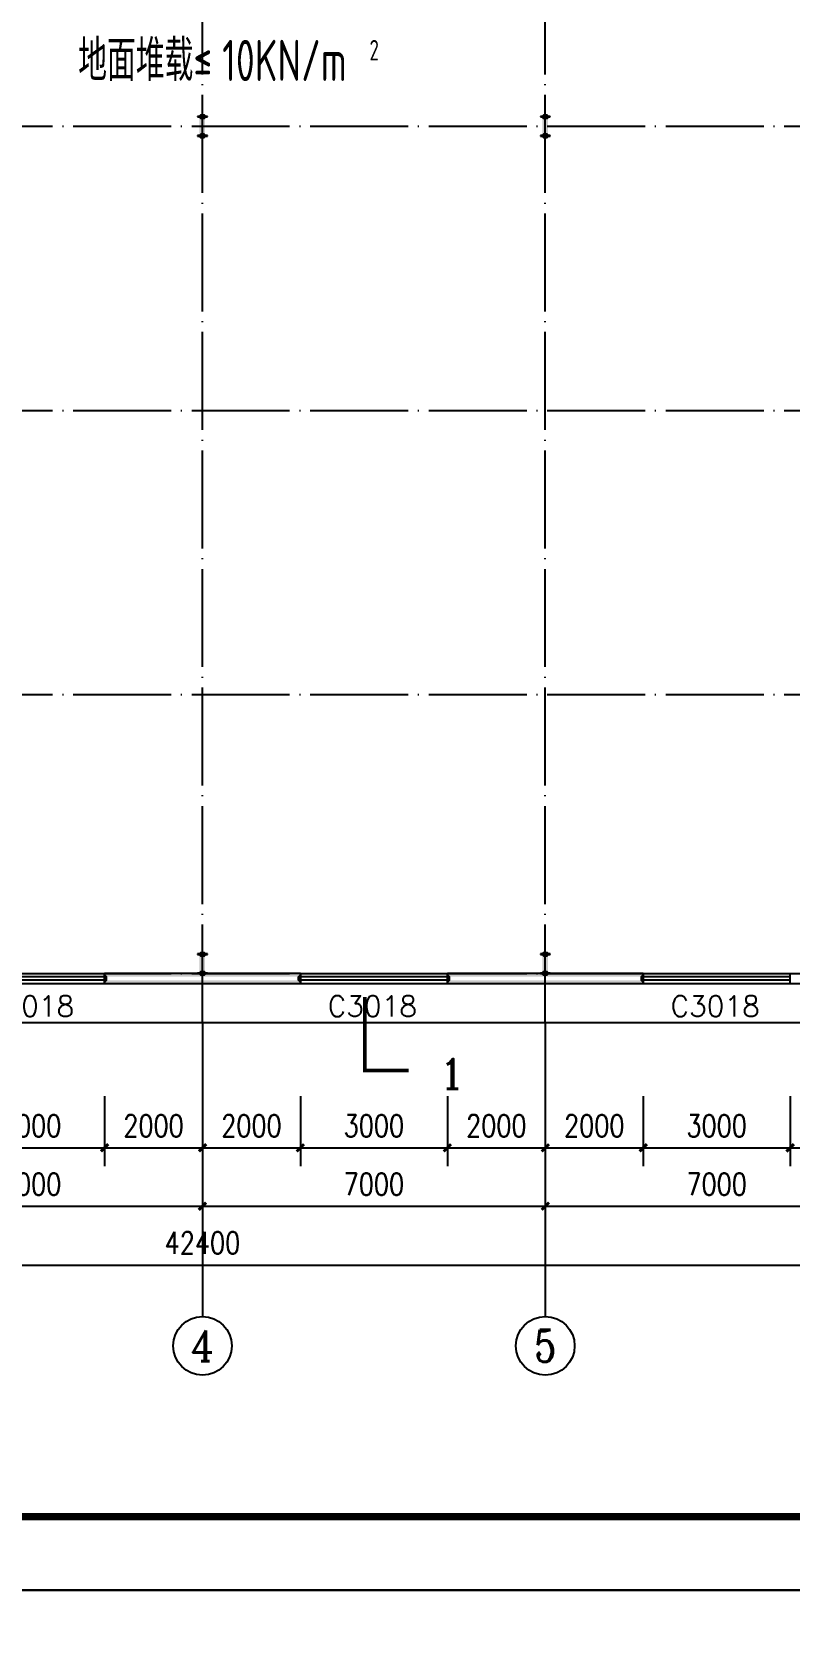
# Model space of a CAD drawing. Extents: x -21908402 to 2004492, y 83987 to 5079726.
# Drawn here: x 1851007 to 1866491, y 335275 to 367807 of the extents above; entities that cross this region are included whole.
import ezdxf
from ezdxf.enums import TextEntityAlignment as Align

# ---------------------------------------------------------------- set-up
doc = ezdxf.new("R2010")
doc.units = 0
doc.header["$LTSCALE"] = 1000
doc.linetypes.add('DOTE', pattern=[2.42, 2, -0.2, 0.02, -0.2])
doc.layers.get('0').update_dxf_attribs({"linetype": 'CONTINUOUS'})
doc.layers.get('DEFPOINTS').update_dxf_attribs({"linetype": 'CONTINUOUS'})
for name, color, linetype in [('AXIS', 3, 'CONTINUOUS'), ('AXIS_TEXT', 7, 'CONTINUOUS'), ('COLUMN', 9, 'CONTINUOUS'), ('DIM_SYMB', 3, 'CONTINUOUS'), ('DOTE', 1, 'DOTE'), ('GROUND', 2, 'CONTINUOUS'), ('PUB_DIM', 3, 'CONTINUOUS'), ('PUB_TEXT', 7, 'CONTINUOUS'), ('PUB_TITLE', 4, 'CONTINUOUS'), ('PUB_WALL', 9, 'CONTINUOUS'), ('WALL', 6, 'CONTINUOUS'), ('WINDOW', 94, 'CONTINUOUS'), ('WINDOW_TEXT', 7, 'CONTINUOUS')]:
    doc.layers.add(name, color=color, linetype=linetype)
doc.styles.add('_TCH_AXIS', font='complex_.ttf', dxfattribs={"bigfont": 'GBCBIG'})
doc.styles.add('_TCH_LABEL', font='complex_.ttf', dxfattribs={"bigfont": 'GBCBIG'})
doc.styles.add('_TCH_WINDOW', font='simplex_.ttf', dxfattribs={"bigfont": 'GBCBIG'})
doc.styles.add('COMPLEX', font='COMPLEX')
doc.styles.add('DIM_FONT', font='simplex.shx', dxfattribs={"width": 0.8})
doc.styles.get("Standard").update_dxf_attribs({"font": 'tssdeng.shx', "width": 0.7, "bigfont": 'hztxt.shx'})
doc.dimstyles.new('DIMN150', dxfattribs={"dimscale": 1.5, "dimtxt": 300, "dimasz": 100, "dimexe": 250, "dimexo": 300, "dimgap": 150, "dimtad": 1, "dimdec": 0, "dimzin": 0, "dimtxsty": 'DIM_FONT', "dimblk": 'ARCHTICK', "dimcen": 0.09, "dimclrt": 7, "dimazin": 3, "dimtfac": 1, "dimtdec": 0, "dimtix": 1, "dimtmove": 0, "dimatfit": 3, "dimtolj": 1, "dimtzin": 0})

# ---------------------------------------------------------------- blocks, each defined once
blk = doc.blocks.new('_ARCHTICK')
at = {"color": 0, "linetype": 'BYBLOCK', "const_width": 0.4}
blk.add_lwpolyline([(-0.5, -0.5), (0.5, 0.5)], dxfattribs=at)
blk = doc.blocks.new('*D309')
at = {"layer": 'DEFPOINTS', "color": 0}
for p in [(1849491, 346528), (1852491, 346528), (1852491, 345021)]:
    blk.add_point(p, dxfattribs=at)
at = {"layer": 'PUB_DIM', "color": 0}
for p, q in [((1849491, 346078), (1849491, 344646)), ((1852491, 346078), (1852491, 344646)), ((1849491, 345021), (1852491, 345021))]:
    blk.add_line(p, q, dxfattribs=at)
at = {"layer": 'PUB_DIM', "color": 0, "xscale": 150, "yscale": 150, "zscale": 150, "rotation": 180}
blk.add_blockref('_ARCHTICK', (1849491, 345021), dxfattribs=at)
at = {"layer": 'PUB_DIM', "color": 0, "xscale": 150, "yscale": 150, "zscale": 150}
blk.add_blockref('_ARCHTICK', (1852491, 345021), dxfattribs=at)
at = {"layer": 'PUB_DIM', "color": 7, "insert": (1850991, 345471), "char_height": 450, "attachment_point": 5, "style": 'DIM_FONT'}
blk.add_mtext('\\A1;3000', dxfattribs=at)
blk = doc.blocks.new('*D310')
at = {"layer": 'DEFPOINTS', "color": 0}
for p in [(1852491, 346528), (1854491, 346528), (1854491, 345021)]:
    blk.add_point(p, dxfattribs=at)
at = {"layer": 'PUB_DIM', "color": 0}
for p, q in [((1852491, 346078), (1852491, 344646)), ((1854491, 346078), (1854491, 344646)), ((1852491, 345021), (1854491, 345021))]:
    blk.add_line(p, q, dxfattribs=at)
at = {"layer": 'PUB_DIM', "color": 0, "xscale": 150, "yscale": 150, "zscale": 150, "rotation": 180}
blk.add_blockref('_ARCHTICK', (1852491, 345021), dxfattribs=at)
at = {"layer": 'PUB_DIM', "color": 0, "xscale": 150, "yscale": 150, "zscale": 150}
blk.add_blockref('_ARCHTICK', (1854491, 345021), dxfattribs=at)
at = {"layer": 'PUB_DIM', "color": 7, "insert": (1853491, 345471), "char_height": 450, "attachment_point": 5, "style": 'DIM_FONT'}
blk.add_mtext('\\A1;2000', dxfattribs=at)
blk = doc.blocks.new('*D311')
at = {"layer": 'DEFPOINTS', "color": 0}
for p in [(1854491, 346528), (1856491, 346528), (1856491, 345021)]:
    blk.add_point(p, dxfattribs=at)
at = {"layer": 'PUB_DIM', "color": 0}
for p, q in [((1854491, 346078), (1854491, 344646)), ((1856491, 346078), (1856491, 344646)), ((1854491, 345021), (1856491, 345021))]:
    blk.add_line(p, q, dxfattribs=at)
at = {"layer": 'PUB_DIM', "color": 0, "xscale": 150, "yscale": 150, "zscale": 150, "rotation": 180}
blk.add_blockref('_ARCHTICK', (1854491, 345021), dxfattribs=at)
at = {"layer": 'PUB_DIM', "color": 0, "xscale": 150, "yscale": 150, "zscale": 150}
blk.add_blockref('_ARCHTICK', (1856491, 345021), dxfattribs=at)
at = {"layer": 'PUB_DIM', "color": 7, "insert": (1855491, 345471), "char_height": 450, "attachment_point": 5, "style": 'DIM_FONT'}
blk.add_mtext('\\A1;2000', dxfattribs=at)
blk = doc.blocks.new('*D312')
at = {"layer": 'DEFPOINTS', "color": 0}
for p in [(1856491, 346528), (1859491, 346528), (1859491, 345021)]:
    blk.add_point(p, dxfattribs=at)
at = {"layer": 'PUB_DIM', "color": 0}
for p, q in [((1856491, 346078), (1856491, 344646)), ((1859491, 346078), (1859491, 344646)), ((1856491, 345021), (1859491, 345021))]:
    blk.add_line(p, q, dxfattribs=at)
at = {"layer": 'PUB_DIM', "color": 0, "xscale": 150, "yscale": 150, "zscale": 150, "rotation": 180}
blk.add_blockref('_ARCHTICK', (1856491, 345021), dxfattribs=at)
at = {"layer": 'PUB_DIM', "color": 0, "xscale": 150, "yscale": 150, "zscale": 150}
blk.add_blockref('_ARCHTICK', (1859491, 345021), dxfattribs=at)
at = {"layer": 'PUB_DIM', "color": 7, "insert": (1857991, 345471), "char_height": 450, "attachment_point": 5, "style": 'DIM_FONT'}
blk.add_mtext('\\A1;3000', dxfattribs=at)
blk = doc.blocks.new('*D313')
at = {"layer": 'DEFPOINTS', "color": 0}
for p in [(1859491, 346528), (1861491, 346528), (1861491, 345021)]:
    blk.add_point(p, dxfattribs=at)
at = {"layer": 'PUB_DIM', "color": 0}
for p, q in [((1859491, 346078), (1859491, 344646)), ((1861491, 346078), (1861491, 344646)), ((1859491, 345021), (1861491, 345021))]:
    blk.add_line(p, q, dxfattribs=at)
at = {"layer": 'PUB_DIM', "color": 0, "xscale": 150, "yscale": 150, "zscale": 150, "rotation": 180}
blk.add_blockref('_ARCHTICK', (1859491, 345021), dxfattribs=at)
at = {"layer": 'PUB_DIM', "color": 0, "xscale": 150, "yscale": 150, "zscale": 150}
blk.add_blockref('_ARCHTICK', (1861491, 345021), dxfattribs=at)
at = {"layer": 'PUB_DIM', "color": 7, "insert": (1860491, 345471), "char_height": 450, "attachment_point": 5, "style": 'DIM_FONT'}
blk.add_mtext('\\A1;2000', dxfattribs=at)
blk = doc.blocks.new('*D314')
at = {"layer": 'DEFPOINTS', "color": 0}
for p in [(1861491, 346528), (1863491, 346528), (1863491, 345021)]:
    blk.add_point(p, dxfattribs=at)
at = {"layer": 'PUB_DIM', "color": 0}
for p, q in [((1861491, 346078), (1861491, 344646)), ((1863491, 346078), (1863491, 344646)), ((1861491, 345021), (1863491, 345021))]:
    blk.add_line(p, q, dxfattribs=at)
at = {"layer": 'PUB_DIM', "color": 0, "xscale": 150, "yscale": 150, "zscale": 150, "rotation": 180}
blk.add_blockref('_ARCHTICK', (1861491, 345021), dxfattribs=at)
at = {"layer": 'PUB_DIM', "color": 0, "xscale": 150, "yscale": 150, "zscale": 150}
blk.add_blockref('_ARCHTICK', (1863491, 345021), dxfattribs=at)
at = {"layer": 'PUB_DIM', "color": 7, "insert": (1862491, 345471), "char_height": 450, "attachment_point": 5, "style": 'DIM_FONT'}
blk.add_mtext('\\A1;2000', dxfattribs=at)
blk = doc.blocks.new('*D315')
at = {"layer": 'DEFPOINTS', "color": 0}
for p in [(1863491, 346528), (1866491, 346528), (1866491, 345021)]:
    blk.add_point(p, dxfattribs=at)
at = {"layer": 'PUB_DIM', "color": 0}
for p, q in [((1863491, 346078), (1863491, 344646)), ((1866491, 346078), (1866491, 344646)), ((1863491, 345021), (1866491, 345021))]:
    blk.add_line(p, q, dxfattribs=at)
at = {"layer": 'PUB_DIM', "color": 0, "xscale": 150, "yscale": 150, "zscale": 150, "rotation": 180}
blk.add_blockref('_ARCHTICK', (1863491, 345021), dxfattribs=at)
at = {"layer": 'PUB_DIM', "color": 0, "xscale": 150, "yscale": 150, "zscale": 150}
blk.add_blockref('_ARCHTICK', (1866491, 345021), dxfattribs=at)
at = {"layer": 'PUB_DIM', "color": 7, "insert": (1864991, 345471), "char_height": 450, "attachment_point": 5, "style": 'DIM_FONT'}
blk.add_mtext('\\A1;3000', dxfattribs=at)
blk = doc.blocks.new('*D316')
at = {"layer": 'DEFPOINTS', "color": 0}
for p in [(1866491, 346528), (1868491, 346528), (1868491, 345021)]:
    blk.add_point(p, dxfattribs=at)
at = {"layer": 'PUB_DIM', "color": 0}
for p, q in [((1866491, 346078), (1866491, 344646)), ((1868491, 346078), (1868491, 344646)), ((1866491, 345021), (1868491, 345021))]:
    blk.add_line(p, q, dxfattribs=at)
at = {"layer": 'PUB_DIM', "color": 0, "xscale": 150, "yscale": 150, "zscale": 150, "rotation": 180}
blk.add_blockref('_ARCHTICK', (1866491, 345021), dxfattribs=at)
at = {"layer": 'PUB_DIM', "color": 0, "xscale": 150, "yscale": 150, "zscale": 150}
blk.add_blockref('_ARCHTICK', (1868491, 345021), dxfattribs=at)
at = {"layer": 'PUB_DIM', "color": 7, "insert": (1867491, 345471), "char_height": 450, "attachment_point": 5, "style": 'DIM_FONT'}
blk.add_mtext('\\A1;2000', dxfattribs=at)
blk = doc.blocks.new('*D386')
at = {"layer": 'AXIS', "color": 0}
for p, q in [((1847491, 347128), (1847491, 343453)), ((1854491, 347128), (1854491, 343453)), ((1847491, 343828), (1854491, 343828))]:
    blk.add_line(p, q, dxfattribs=at)
at = {"layer": 'DEFPOINTS', "color": 0}
for p in [(1847491, 347578), (1854491, 347578), (1854491, 343828)]:
    blk.add_point(p, dxfattribs=at)
at = {"layer": 'AXIS', "color": 0, "xscale": 150, "yscale": 150, "zscale": 150, "rotation": 180}
blk.add_blockref('_ARCHTICK', (1847491, 343828), dxfattribs=at)
at = {"layer": 'AXIS', "color": 0, "xscale": 150, "yscale": 150, "zscale": 150}
blk.add_blockref('_ARCHTICK', (1854491, 343828), dxfattribs=at)
at = {"layer": 'AXIS', "color": 7, "insert": (1850991, 344278), "char_height": 450, "attachment_point": 5, "style": 'DIM_FONT'}
blk.add_mtext('\\A1;7000', dxfattribs=at)
blk = doc.blocks.new('*D387')
at = {"layer": 'AXIS', "color": 0}
for p, q in [((1854491, 347128), (1854491, 343453)), ((1861491, 347128), (1861491, 343453)), ((1854491, 343828), (1861491, 343828))]:
    blk.add_line(p, q, dxfattribs=at)
at = {"layer": 'DEFPOINTS', "color": 0}
for p in [(1854491, 347578), (1861491, 347578), (1861491, 343828)]:
    blk.add_point(p, dxfattribs=at)
at = {"layer": 'AXIS', "color": 0, "xscale": 150, "yscale": 150, "zscale": 150, "rotation": 180}
blk.add_blockref('_ARCHTICK', (1854491, 343828), dxfattribs=at)
at = {"layer": 'AXIS', "color": 0, "xscale": 150, "yscale": 150, "zscale": 150}
blk.add_blockref('_ARCHTICK', (1861491, 343828), dxfattribs=at)
at = {"layer": 'AXIS', "color": 7, "insert": (1857991, 344278), "char_height": 450, "attachment_point": 5, "style": 'DIM_FONT'}
blk.add_mtext('\\A1;7000', dxfattribs=at)
blk = doc.blocks.new('*D388')
at = {"layer": 'AXIS', "color": 0}
for p, q in [((1861491, 347128), (1861491, 343453)), ((1868491, 347128), (1868491, 343453)), ((1861491, 343828), (1868491, 343828))]:
    blk.add_line(p, q, dxfattribs=at)
at = {"layer": 'DEFPOINTS', "color": 0}
for p in [(1861491, 347578), (1868491, 347578), (1868491, 343828)]:
    blk.add_point(p, dxfattribs=at)
at = {"layer": 'AXIS', "color": 0, "xscale": 150, "yscale": 150, "zscale": 150, "rotation": 180}
blk.add_blockref('_ARCHTICK', (1861491, 343828), dxfattribs=at)
at = {"layer": 'AXIS', "color": 0, "xscale": 150, "yscale": 150, "zscale": 150}
blk.add_blockref('_ARCHTICK', (1868491, 343828), dxfattribs=at)
at = {"layer": 'AXIS', "color": 7, "insert": (1864991, 344278), "char_height": 450, "attachment_point": 5, "style": 'DIM_FONT'}
blk.add_mtext('\\A1;7000', dxfattribs=at)
blk = doc.blocks.new('*D391')
at = {"layer": 'AXIS', "color": 0}
for p, q in [((1833291, 347128), (1833291, 342253)), ((1875691, 347128), (1875691, 342253)), ((1833291, 342628), (1875691, 342628))]:
    blk.add_line(p, q, dxfattribs=at)
at = {"layer": 'DEFPOINTS', "color": 0}
for p in [(1833291, 347578), (1875691, 347578), (1875691, 342628)]:
    blk.add_point(p, dxfattribs=at)
at = {"layer": 'AXIS', "color": 0, "xscale": 150, "yscale": 150, "zscale": 150, "rotation": 180}
blk.add_blockref('_ARCHTICK', (1833291, 342628), dxfattribs=at)
at = {"layer": 'AXIS', "color": 0, "xscale": 150, "yscale": 150, "zscale": 150}
blk.add_blockref('_ARCHTICK', (1875691, 342628), dxfattribs=at)
at = {"layer": 'AXIS', "color": 7, "insert": (1854491, 343078), "char_height": 450, "attachment_point": 5, "style": 'DIM_FONT'}
blk.add_mtext('\\A1;42400', dxfattribs=at)
blk = doc.blocks.new('_AXISO')
blk.add_circle((0, 0), 0.5)
at = {"layer": 'AXIS_TEXT', "style": 'COMPLEX', "width": 1.041667}
blk.add_attdef('A', text='', height=0.56, dxfattribs=at).set_placement((-0.25, -0.28), (0.25, -0.28), align=Align.FIT)
blk = doc.blocks.new('$WINLIB2D$00000001')
at = {"color": 0}
for points in [[(-0.5, 0.5), (-0.5, -0.5)], [(-0.5, 0.5), (0.5, 0.5)], [(0.5, -0.5), (0.5, 0.5)], [(0.5, 0.167), (-0.5, 0.167)], [(0.5, -0.167), (-0.5, -0.167)], [(-0.5, -0.5), (0.5, -0.5)]]:
    blk.add_lwpolyline(points, dxfattribs=at)

msp = doc.modelspace()

# ---------------------------------------------------------------- hatches: boundary and pattern name
at = {"layer": 'COLUMN'}
for points in [[(1854391, 366078.4), (1854391, 366068.4), (1854451, 366128.4), (1854451, 366018.4)], [(1854391, 366068.4), (1854478.8, 366068.4), (1854503.7, 366128.4), (1854451, 366128.4)], [(1854591, 366078.4), (1854391, 366078.4), (1854451, 366018.4), (1854531, 366018.4)], [(1854489.8, 366063.4), (1854494.8, 366068.4), (1854470, 366128.4), (1854429.8, 366088.3)], [(1854489.8, 365693.4), (1854489.8, 366063.4), (1854429.8, 366088.3), (1854429.8, 365668.6)], [(1854494.8, 366068.4), (1854591, 366068.4), (1854531, 366128.4), (1854470, 366128.4)], [(1854478.8, 366068.4), (1854483.8, 366063.4), (1854543.8, 366088.3), (1854503.7, 366128.4)], [(1854483.8, 366063.4), (1854483.8, 365693.4), (1854543.8, 365668.6), (1854543.8, 366088.3)], [(1854591, 366068.4), (1854591, 366078.4), (1854531, 366018.4), (1854531, 366128.4)], [(1861391, 366078.4), (1861391, 366068.4), (1861451, 366128.4), (1861451, 366018.4)], [(1861391, 366068.4), (1861478.8, 366068.4), (1861503.7, 366128.4), (1861451, 366128.4)], [(1861591, 366078.4), (1861391, 366078.4), (1861451, 366018.4), (1861531, 366018.4)], [(1861489.8, 366063.4), (1861494.8, 366068.4), (1861470, 366128.4), (1861429.8, 366088.3)], [(1861489.8, 365693.4), (1861489.8, 366063.4), (1861429.8, 366088.3), (1861429.8, 365668.6)], [(1861494.8, 366068.4), (1861591, 366068.4), (1861531, 366128.4), (1861470, 366128.4)], [(1861478.8, 366068.4), (1861483.8, 366063.4), (1861543.8, 366088.3), (1861503.7, 366128.4)], [(1861483.8, 366063.4), (1861483.8, 365693.4), (1861543.8, 365668.6), (1861543.8, 366088.3)], [(1861591, 366068.4), (1861591, 366078.4), (1861531, 366018.4), (1861531, 366128.4)], [(1854391, 365678.4), (1854591, 365678.4), (1854531, 365738.4), (1854451, 365738.4)], [(1854391, 365688.4), (1854391, 365678.4), (1854451, 365738.4), (1854451, 365628.4)], [(1854478.8, 365688.4), (1854391, 365688.4), (1854451, 365628.4), (1854503.7, 365628.4)], [(1854494.8, 365688.4), (1854489.8, 365693.4), (1854429.8, 365668.6), (1854470, 365628.4)], [(1854591, 365688.4), (1854494.8, 365688.4), (1854470, 365628.4), (1854531, 365628.4)], [(1854483.8, 365693.4), (1854478.8, 365688.4), (1854503.7, 365628.4), (1854543.8, 365668.6)], [(1854591, 365678.4), (1854591, 365688.4), (1854531, 365628.4), (1854531, 365738.4)], [(1861391, 365678.4), (1861591, 365678.4), (1861531, 365738.4), (1861451, 365738.4)], [(1861391, 365688.4), (1861391, 365678.4), (1861451, 365738.4), (1861451, 365628.4)], [(1861478.8, 365688.4), (1861391, 365688.4), (1861451, 365628.4), (1861503.7, 365628.4)], [(1861494.8, 365688.4), (1861489.8, 365693.4), (1861429.8, 365668.6), (1861470, 365628.4)], [(1861591, 365688.4), (1861494.8, 365688.4), (1861470, 365628.4), (1861531, 365628.4)], [(1861483.8, 365693.4), (1861478.8, 365688.4), (1861503.7, 365628.4), (1861543.8, 365668.6)], [(1861591, 365678.4), (1861591, 365688.4), (1861531, 365628.4), (1861531, 365738.4)], [(1854391, 348978.4), (1854391, 348968.4), (1854451, 349028.4), (1854451, 348918.4)], [(1854391, 348968.4), (1854478.8, 348968.4), (1854503.7, 349028.4), (1854451, 349028.4)], [(1854591, 348978.4), (1854391, 348978.4), (1854451, 348918.4), (1854531, 348918.4)], [(1854489.8, 348963.4), (1854494.8, 348968.4), (1854470, 349028.4), (1854429.8, 348988.3)], [(1854489.8, 348593.4), (1854489.8, 348963.4), (1854429.8, 348988.3), (1854429.8, 348568.6)], [(1854494.8, 348968.4), (1854591, 348968.4), (1854531, 349028.4), (1854470, 349028.4)], [(1854478.8, 348968.4), (1854483.8, 348963.4), (1854543.8, 348988.3), (1854503.7, 349028.4)], [(1854483.8, 348963.4), (1854483.8, 348593.4), (1854543.8, 348568.6), (1854543.8, 348988.3)], [(1854591, 348968.4), (1854591, 348978.4), (1854531, 348918.4), (1854531, 349028.4)], [(1861391, 348978.4), (1861391, 348968.4), (1861451, 349028.4), (1861451, 348918.4)], [(1861391, 348968.4), (1861478.8, 348968.4), (1861503.7, 349028.4), (1861451, 349028.4)], [(1861591, 348978.4), (1861391, 348978.4), (1861451, 348918.4), (1861531, 348918.4)], [(1861489.8, 348963.4), (1861494.8, 348968.4), (1861470, 349028.4), (1861429.8, 348988.3)], [(1861489.8, 348593.4), (1861489.8, 348963.4), (1861429.8, 348988.3), (1861429.8, 348568.6)], [(1861494.8, 348968.4), (1861591, 348968.4), (1861531, 349028.4), (1861470, 349028.4)], [(1861478.8, 348968.4), (1861483.8, 348963.4), (1861543.8, 348988.3), (1861503.7, 349028.4)], [(1861483.8, 348963.4), (1861483.8, 348593.4), (1861543.8, 348568.6), (1861543.8, 348988.3)], [(1861591, 348968.4), (1861591, 348978.4), (1861531, 348918.4), (1861531, 349028.4)], [(1854391, 348578.4), (1854591, 348578.4), (1854531, 348638.4), (1854451, 348638.4)], [(1854391, 348588.4), (1854391, 348578.4), (1854451, 348638.4), (1854451, 348528.4)], [(1854478.8, 348588.4), (1854391, 348588.4), (1854451, 348528.4), (1854503.7, 348528.4)], [(1854494.8, 348588.4), (1854489.8, 348593.4), (1854429.8, 348568.6), (1854470, 348528.4)], [(1854591, 348588.4), (1854494.8, 348588.4), (1854470, 348528.4), (1854531, 348528.4)], [(1854483.8, 348593.4), (1854478.8, 348588.4), (1854503.7, 348528.4), (1854543.8, 348568.6)], [(1854591, 348578.4), (1854591, 348588.4), (1854531, 348528.4), (1854531, 348638.4)], [(1861391, 348578.4), (1861591, 348578.4), (1861531, 348638.4), (1861451, 348638.4)], [(1861391, 348588.4), (1861391, 348578.4), (1861451, 348638.4), (1861451, 348528.4)], [(1861478.8, 348588.4), (1861391, 348588.4), (1861451, 348528.4), (1861503.7, 348528.4)], [(1861494.8, 348588.4), (1861489.8, 348593.4), (1861429.8, 348568.6), (1861470, 348528.4)], [(1861591, 348588.4), (1861494.8, 348588.4), (1861470, 348528.4), (1861531, 348528.4)], [(1861483.8, 348593.4), (1861478.8, 348588.4), (1861503.7, 348528.4), (1861543.8, 348568.6)], [(1861591, 348578.4), (1861591, 348588.4), (1861531, 348528.4), (1861531, 348638.4)]]:
    msp.add_hatch(color=256, dxfattribs=at).paths.add_polyline_path(points)
at = {"layer": 'PUB_WALL'}
for points in [[(1854488.9, 348578.4), (1852491, 348578.4), (1852551, 348518.4), (1854488.9, 348518.4)], [(1852491, 348578.4), (1852491, 348378.4), (1852551, 348438.4), (1852551, 348518.4)], [(1852491, 348378.4), (1854488.9, 348378.4), (1854488.9, 348438.4), (1852551, 348438.4)], [(1856491, 348578.4), (1854488.9, 348578.4), (1854488.9, 348518.4), (1856431, 348518.4)], [(1854488.9, 348378.4), (1856491, 348378.4), (1856431, 348438.4), (1854488.9, 348438.4)], [(1856491, 348378.4), (1856491, 348578.4), (1856431, 348518.4), (1856431, 348438.4)], [(1861488.9, 348578.4), (1859491, 348578.4), (1859551, 348518.4), (1861488.9, 348518.4)], [(1859491, 348578.4), (1859491, 348378.4), (1859551, 348438.4), (1859551, 348518.4)], [(1859491, 348378.4), (1861488.9, 348378.4), (1861488.9, 348438.4), (1859551, 348438.4)], [(1863491, 348578.4), (1861488.9, 348578.4), (1861488.9, 348518.4), (1863431, 348518.4)], [(1861488.9, 348378.4), (1863491, 348378.4), (1863431, 348438.4), (1861488.9, 348438.4)], [(1863491, 348378.4), (1863491, 348578.4), (1863431, 348518.4), (1863431, 348438.4)]]:
    msp.add_hatch(color=256, dxfattribs=at).paths.add_polyline_path(points)

# ---------------------------------------------------------------- linework, layer by layer
at = {"layer": 'AXIS'}
for p, q in [((1854491, 347578.4), (1854491, 341578.4)), ((1861491, 347578.4), (1861491, 341578.4))]:
    msp.add_line(p, q, dxfattribs=at)
at = {"layer": 'COLUMN'}
for p, q in [((1854591, 366078.4), (1854391, 366078.4)), ((1854391, 366078.4), (1854391, 366068.4)), ((1854391, 366068.4), (1854478.8, 366068.4)), ((1854478.8, 366068.4), (1854483.8, 366063.4)), ((1854483.8, 366063.4), (1854483.8, 365693.4)), ((1854489.8, 366063.4), (1854494.8, 366068.4)), ((1854489.8, 365693.4), (1854489.8, 366063.4)), ((1854494.8, 366068.4), (1854591, 366068.4)), ((1854591, 366068.4), (1854591, 366078.4)), ((1861591, 366078.4), (1861391, 366078.4)), ((1861391, 366078.4), (1861391, 366068.4)), ((1861391, 366068.4), (1861478.8, 366068.4)), ((1861478.8, 366068.4), (1861483.8, 366063.4)), ((1861483.8, 366063.4), (1861483.8, 365693.4)), ((1861489.8, 366063.4), (1861494.8, 366068.4)), ((1861489.8, 365693.4), (1861489.8, 366063.4)), ((1861494.8, 366068.4), (1861591, 366068.4)), ((1861591, 366068.4), (1861591, 366078.4)), ((1854478.8, 365688.4), (1854391, 365688.4)), ((1854391, 365688.4), (1854391, 365678.4)), ((1854391, 365678.4), (1854591, 365678.4)), ((1854483.8, 365693.4), (1854478.8, 365688.4)), ((1854494.8, 365688.4), (1854489.8, 365693.4)), ((1854591, 365688.4), (1854494.8, 365688.4)), ((1854591, 365678.4), (1854591, 365688.4)), ((1861478.8, 365688.4), (1861391, 365688.4)), ((1861391, 365688.4), (1861391, 365678.4)), ((1861391, 365678.4), (1861591, 365678.4)), ((1861483.8, 365693.4), (1861478.8, 365688.4)), ((1861494.8, 365688.4), (1861489.8, 365693.4)), ((1861591, 365688.4), (1861494.8, 365688.4)), ((1861591, 365678.4), (1861591, 365688.4)), ((1854591, 348978.4), (1854391, 348978.4)), ((1854391, 348978.4), (1854391, 348968.4)), ((1854391, 348968.4), (1854478.8, 348968.4)), ((1854478.8, 348968.4), (1854483.8, 348963.4)), ((1854483.8, 348963.4), (1854483.8, 348593.4)), ((1854489.8, 348963.4), (1854494.8, 348968.4)), ((1854489.8, 348593.4), (1854489.8, 348963.4)), ((1854494.8, 348968.4), (1854591, 348968.4)), ((1854591, 348968.4), (1854591, 348978.4)), ((1861591, 348978.4), (1861391, 348978.4)), ((1861391, 348978.4), (1861391, 348968.4)), ((1861391, 348968.4), (1861478.8, 348968.4)), ((1861478.8, 348968.4), (1861483.8, 348963.4)), ((1861483.8, 348963.4), (1861483.8, 348593.4)), ((1861489.8, 348963.4), (1861494.8, 348968.4)), ((1861489.8, 348593.4), (1861489.8, 348963.4)), ((1861494.8, 348968.4), (1861591, 348968.4)), ((1861591, 348968.4), (1861591, 348978.4)), ((1854478.8, 348588.4), (1854391, 348588.4)), ((1854391, 348588.4), (1854391, 348578.4)), ((1854391, 348578.4), (1854591, 348578.4)), ((1854483.8, 348593.4), (1854478.8, 348588.4)), ((1854494.8, 348588.4), (1854489.8, 348593.4)), ((1854591, 348588.4), (1854494.8, 348588.4)), ((1854591, 348578.4), (1854591, 348588.4)), ((1861478.8, 348588.4), (1861391, 348588.4)), ((1861391, 348588.4), (1861391, 348578.4)), ((1861391, 348578.4), (1861591, 348578.4)), ((1861483.8, 348593.4), (1861478.8, 348588.4)), ((1861494.8, 348588.4), (1861489.8, 348593.4)), ((1861591, 348588.4), (1861494.8, 348588.4)), ((1861591, 348578.4), (1861591, 348588.4))]:
    msp.add_line(p, q, dxfattribs=at)
at = {"layer": 'DIM_SYMB', "const_width": 75}
msp.add_lwpolyline([(1857803.3, 348101.5), (1857803.3, 346601.5), (1858703.3, 346601.5)], dxfattribs=at)
at = {"layer": 'DOTE'}
for p, q in [((1854491, 347578.4), (1854491, 384178.4)), ((1861491, 347578.4), (1861491, 384178.4)), ((1832491, 365878.4), (1876491, 365878.4)), ((1832491, 360078.4), (1876491, 360078.4)), ((1832491, 354278.4), (1876491, 354278.4)), ((1832491, 348578.4), (1876491, 348578.4))]:
    msp.add_line(p, q, dxfattribs=at)
at = {"layer": 'GROUND'}
for p, q in [((1833291, 348378.4), (1875691, 348378.4)), ((1832491, 347578.4), (1876491, 347578.4))]:
    msp.add_line(p, q, dxfattribs=at)
at = {"layer": 'PUB_TITLE'}
for points in [[(1811391.5, 335987.2), (1900491.5, 335987.2), (1900491.5, 398987.2), (1811391.5, 398987.2)], [(1811391.5, 272987.2), (1900491.5, 272987.2), (1900491.5, 335987.2), (1811391.5, 335987.2)]]:
    msp.add_lwpolyline(points, close=True, dxfattribs=at)
at = {"layer": 'PUB_TITLE', "const_width": 150}
msp.add_lwpolyline([(1815141.5, 337487.2), (1898991.5, 337487.2), (1898991.5, 397487.2), (1815141.5, 397487.2)], close=True, dxfattribs=at)
at = {"layer": 'WALL'}
for p, q in [((1854391, 348578.4), (1852491, 348578.4)), ((1852491, 348578.4), (1852491, 348378.4)), ((1856491, 348578.4), (1854591, 348578.4)), ((1856491, 348378.4), (1856491, 348578.4)), ((1861391, 348578.4), (1859491, 348578.4)), ((1859491, 348578.4), (1859491, 348378.4)), ((1863491, 348578.4), (1861591, 348578.4)), ((1863491, 348378.4), (1863491, 348578.4)), ((1852491, 348378.4), (1854488.9, 348378.4)), ((1854488.9, 348378.4), (1856491, 348378.4)), ((1859491, 348378.4), (1861488.9, 348378.4)), ((1861488.9, 348378.4), (1863491, 348378.4))]:
    msp.add_line(p, q, dxfattribs=at)

# ---------------------------------------------------------------- block references
at = {"layer": 'AXIS'}
ref = msp.add_blockref('_AXISO', (1854491, 340978.4), dxfattribs=dict(at, xscale=1200, yscale=1200, zscale=1200))
ref.add_attrib('A', '4', dxfattribs={"layer": 'AXIS_TEXT', "height": 625, "style": '_TCH_AXIS', "width": 0.761905}).set_placement((1854252.9, 340665.9), (1854729.1, 340665.9), align=Align.FIT)
ref = msp.add_blockref('_AXISO', (1861491, 340978.4), dxfattribs=dict(at, xscale=1200, yscale=1200, zscale=1200))
ref.add_attrib('A', '5', dxfattribs={"layer": 'AXIS_TEXT', "height": 657.6, "style": '_TCH_AXIS', "width": 0.699409}).set_placement((1861271.8, 340649.6), (1861710.2, 340649.6), align=Align.FIT)
at = {"layer": 'WINDOW'}
ref = msp.add_blockref('$WINLIB2D$00000001', (1850991, 348478.4), dxfattribs=dict(at, xscale=3000, yscale=200, zscale=3000))
ref.add_attrib('A', 'C3018', (1850047.7, 347703.4), dxfattribs={"layer": 'WINDOW_TEXT', "height": 421.44, "style": '_TCH_WINDOW'})
ref = msp.add_blockref('$WINLIB2D$00000001', (1857991, 348478.4), dxfattribs=dict(at, xscale=3000, yscale=200, zscale=3000))
ref.add_attrib('A', 'C3018', (1857047.7, 347703.4), dxfattribs={"layer": 'WINDOW_TEXT', "height": 421.44, "style": '_TCH_WINDOW'})
ref = msp.add_blockref('$WINLIB2D$00000001', (1864991, 348478.4), dxfattribs=dict(at, xscale=3000, yscale=200, zscale=3000))
ref.add_attrib('A', 'C3018', (1864047.7, 347703.4), dxfattribs={"layer": 'WINDOW_TEXT', "height": 421.44, "style": '_TCH_WINDOW'})

# ---------------------------------------------------------------- texts
at = {"layer": 'PUB_TEXT', "width": 0.7}
for s, height, p in [('地面堆载≤', 840, (1851953.2, 366802.5)), ('10KN/m', 840, (1854893.2, 366802.5)), ('2', 420, (1857901.1, 367222.5))]:
    msp.add_text(s, height=height, dxfattribs=at).set_placement(p)
at = {"layer": 'PUB_TEXT', "style": '_TCH_LABEL'}
msp.add_text('1', height=608.4, dxfattribs=at).set_placement((1859323.8, 346226.5))

# ---------------------------------------------------------------- dimensions: what is measured, and where the dimension line sits
at = {"layer": 'AXIS'}
for p1, p2, distance, picture, middle in [((1833291, 347578.4), (1875691, 347578.4), -4950, '*D391', (1854491, 343078.4)), ((1847491, 347578.4), (1854491, 347578.4), -3750, '*D386', (1850991, 344278.4)), ((1854491, 347578.4), (1861491, 347578.4), -3750, '*D387', (1857991, 344278.4)), ((1861491, 347578.4), (1868491, 347578.4), -3750, '*D388', (1864991, 344278.4))]:
    dim = msp.add_aligned_dim(p1=p1, p2=p2, distance=distance, dimstyle='DIMN150', dxfattribs=at)
    dim.commit()
    dim.dimension.update_dxf_attribs({"geometry": picture, "text_midpoint": middle})
at = {"layer": 'PUB_DIM'}
for p1, p2, picture, middle in [((1849491, 346528.4), (1852491, 346528.4), '*D309', (1850991, 345470.8)), ((1852491, 346528.4), (1854491, 346528.4), '*D310', (1853491, 345470.8)), ((1854491, 346528.4), (1856491, 346528.4), '*D311', (1855491, 345470.8)), ((1856491, 346528.4), (1859491, 346528.4), '*D312', (1857991, 345470.8)), ((1859491, 346528.4), (1861491, 346528.4), '*D313', (1860491, 345470.8)), ((1861491, 346528.4), (1863491, 346528.4), '*D314', (1862491, 345470.8)), ((1863491, 346528.4), (1866491, 346528.4), '*D315', (1864991, 345470.8)), ((1866491, 346528.4), (1868491, 346528.4), '*D316', (1867491, 345470.8))]:
    dim = msp.add_aligned_dim(p1=p1, p2=p2, distance=-1507.6, dimstyle='DIMN150', dxfattribs=at)
    dim.commit()
    dim.dimension.update_dxf_attribs({"geometry": picture, "text_midpoint": middle})

doc.saveas('drawing.dxf')
